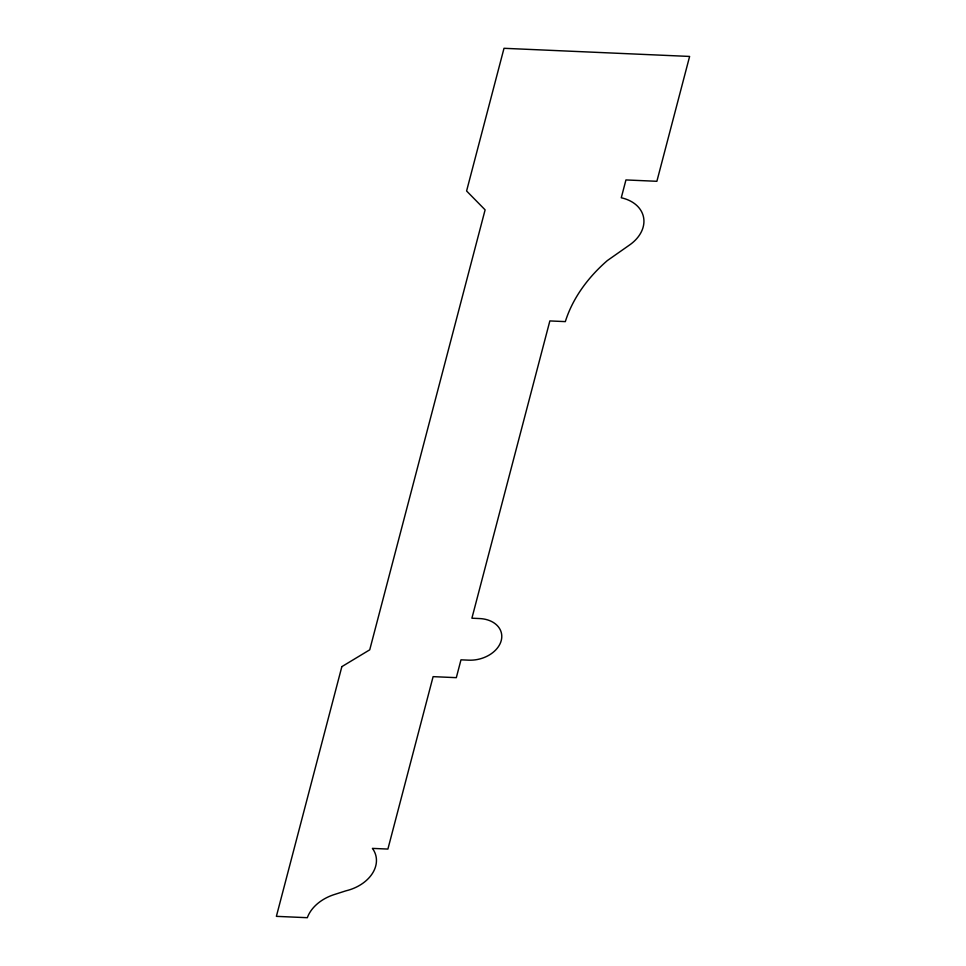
<?xml version="1.0" encoding="UTF-8"?>
<svg xmlns="http://www.w3.org/2000/svg" width="966" height="966" viewBox="0 0 966 966"><rect width="100%" height="100%" fill="white"/><g stroke="black" fill="none" stroke-linecap="round" stroke-linejoin="round"><path stroke-width="1.45" d="M341.855 666.637L276.385 916.348L307.321 917.7A39.654 28.908 -13.2 0 1 334.816 894.383L346.021 890.797A37.251 27.157 -13.2 0 0 372.429 848.389L387.897 849.066L433.106 676.647L456.314 677.661L460.987 659.826L468.727 660.164A27.954 20.383 -13.2 0 0 501.245 640.543A27.954 20.383 -13.2 0 0 479.631 618.554L471.903 618.204L549.859 320.929L565.327 321.618A164.631 120.013 -13.2 0 1 607.324 260.591L629.482 245.05A38.326 27.942 -13.2 0 0 621.271 197.776L625.944 179.942L656.88 181.294L689.615 56.439L504.01 48.3L466.59 190.99L485.113 209.851L369.736 649.816L341.855 666.637"/></g></svg>
